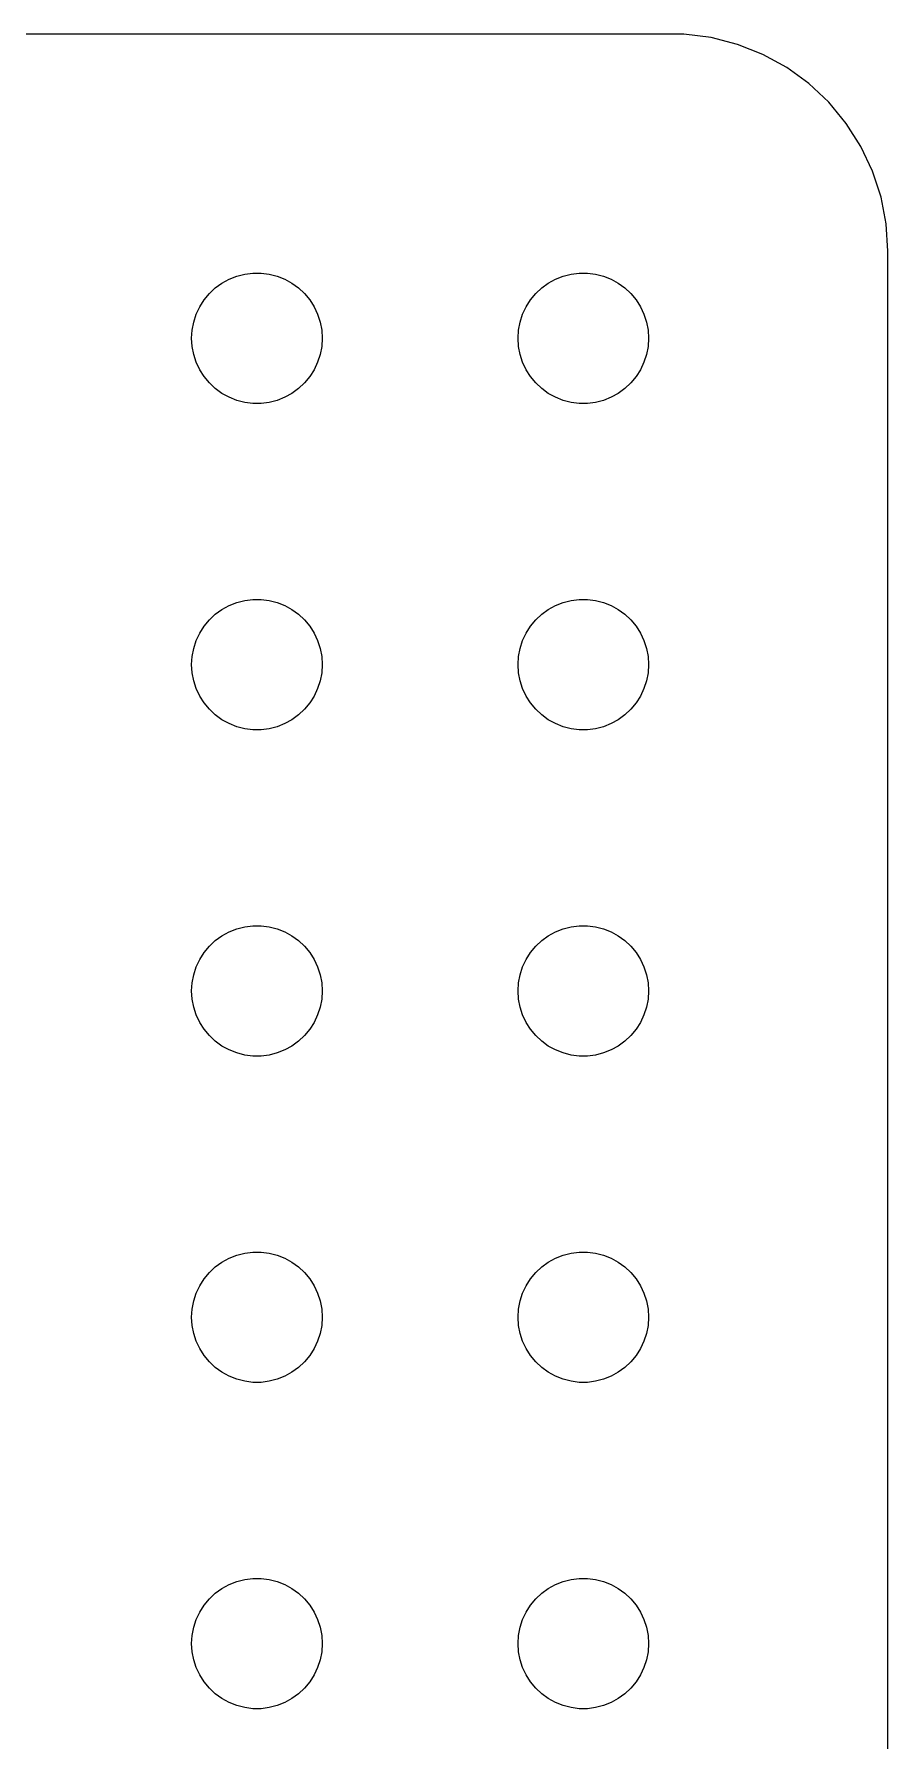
# Model space of a CAD drawing. Header units: metres. Extents: x -37 to 37, y 47 to 121.
# Drawn here: x 17.38 to 37, y 81.76 to 120.99 of the extents above; entities that cross this region are included whole.
import ezdxf

# ---------------------------------------------------------------- set-up
doc = ezdxf.new("R2010")
doc.units = ezdxf.units.M

msp = doc.modelspace()

# ---------------------------------------------------------------- linework, layer by layer
for p, q in [((32.3139, 120.99), (-32.3139, 120.99)), ((32.9369, 120.911), (32.3139, 120.99)), ((33.5451, 120.755), (32.9369, 120.911)), ((34.1289, 120.524), (33.5451, 120.755)), ((34.6791, 120.222), (34.1289, 120.524)), ((35.1871, 119.853), (34.6791, 120.222)), ((35.6448, 119.423), (35.1871, 119.853)), ((36.0451, 118.939), (35.6448, 119.423)), ((36.3815, 118.409), (36.0451, 118.939)), ((36.6489, 117.841), (36.3815, 118.409)), ((36.8429, 117.243), (36.6489, 117.841)), ((36.9606, 116.627), (36.8429, 117.243)), ((37, 116), (36.9606, 116.627)), ((37, 52), (37, 116)), ((21.6963, 115.266), (21.8613, 115.357)), ((21.8613, 115.357), (22.0365, 115.427)), ((22.0365, 115.427), (22.2189, 115.473)), ((22.2189, 115.473), (22.4058, 115.497)), ((22.4058, 115.497), (22.5942, 115.497)), ((22.5942, 115.497), (22.7811, 115.473)), ((22.7811, 115.473), (22.9635, 115.427)), ((22.9635, 115.427), (23.1387, 115.357)), ((23.1387, 115.357), (23.3037, 115.266)), ((29.1963, 115.266), (29.3613, 115.357)), ((29.3613, 115.357), (29.5365, 115.427)), ((29.5365, 115.427), (29.7189, 115.473)), ((29.7189, 115.473), (29.9058, 115.497)), ((29.9058, 115.497), (30.0942, 115.497)), ((30.0942, 115.497), (30.2811, 115.473)), ((30.2811, 115.473), (30.4635, 115.427)), ((30.4635, 115.427), (30.6387, 115.357)), ((30.6387, 115.357), (30.8037, 115.266)), ((21.2865, 114.882), (21.4065, 115.027)), ((21.4065, 115.027), (21.5439, 115.156)), ((21.5439, 115.156), (21.6963, 115.266)), ((23.3037, 115.266), (23.4561, 115.156)), ((23.4561, 115.156), (23.5934, 115.027)), ((23.5934, 115.027), (23.7135, 114.882)), ((28.7865, 114.882), (28.9065, 115.027)), ((28.9065, 115.027), (29.0439, 115.156)), ((29.0439, 115.156), (29.1963, 115.266)), ((30.8037, 115.266), (30.9561, 115.156)), ((30.9561, 115.156), (31.0934, 115.027)), ((31.0934, 115.027), (31.2135, 114.882)), ((21.0471, 114.373), (21.1053, 114.552)), ((21.1053, 114.552), (21.1855, 114.723)), ((21.1855, 114.723), (21.2865, 114.882)), ((23.7135, 114.882), (23.8145, 114.723)), ((23.8145, 114.723), (23.8947, 114.552)), ((23.8947, 114.552), (23.9529, 114.373)), ((28.5471, 114.373), (28.6053, 114.552)), ((28.6053, 114.552), (28.6855, 114.723)), ((28.6855, 114.723), (28.7865, 114.882)), ((31.2135, 114.882), (31.3145, 114.723)), ((31.3145, 114.723), (31.3947, 114.552)), ((31.3947, 114.552), (31.4529, 114.373)), ((21, 114), (21.0118, 114.188)), ((21.0118, 114.188), (21.0471, 114.373)), ((23.9529, 114.373), (23.9882, 114.188)), ((23.9882, 114.188), (24, 114)), ((28.5, 114), (28.5118, 114.188)), ((28.5118, 114.188), (28.5471, 114.373)), ((31.4529, 114.373), (31.4882, 114.188)), ((31.4882, 114.188), (31.5, 114)), ((21.0118, 113.812), (21, 114)), ((21.0471, 113.627), (21.0118, 113.812)), ((23.9882, 113.812), (23.9529, 113.627)), ((24, 114), (23.9882, 113.812)), ((28.5118, 113.812), (28.5, 114)), ((28.5471, 113.627), (28.5118, 113.812)), ((31.4882, 113.812), (31.4529, 113.627)), ((31.5, 114), (31.4882, 113.812)), ((21.1053, 113.448), (21.0471, 113.627)), ((21.1855, 113.277), (21.1053, 113.448)), ((23.8947, 113.448), (23.8145, 113.277)), ((23.9529, 113.627), (23.8947, 113.448)), ((28.6053, 113.448), (28.5471, 113.627)), ((28.6855, 113.277), (28.6053, 113.448)), ((31.3947, 113.448), (31.3145, 113.277)), ((31.4529, 113.627), (31.3947, 113.448)), ((21.2865, 113.118), (21.1855, 113.277)), ((21.4065, 112.973), (21.2865, 113.118)), ((23.7135, 113.118), (23.5934, 112.973)), ((23.8145, 113.277), (23.7135, 113.118)), ((28.7865, 113.118), (28.6855, 113.277)), ((28.9065, 112.973), (28.7865, 113.118)), ((31.2135, 113.118), (31.0934, 112.973)), ((31.3145, 113.277), (31.2135, 113.118)), ((21.5439, 112.844), (21.4065, 112.973)), ((21.6963, 112.734), (21.5439, 112.844)), ((21.8613, 112.643), (21.6963, 112.734)), ((22.0365, 112.573), (21.8613, 112.643)), ((23.1387, 112.643), (22.9635, 112.573)), ((23.3037, 112.734), (23.1387, 112.643)), ((23.4561, 112.844), (23.3037, 112.734)), ((23.5934, 112.973), (23.4561, 112.844)), ((29.0439, 112.844), (28.9065, 112.973)), ((29.1963, 112.734), (29.0439, 112.844)), ((29.3613, 112.643), (29.1963, 112.734)), ((29.5365, 112.573), (29.3613, 112.643)), ((30.6387, 112.643), (30.4635, 112.573)), ((30.8037, 112.734), (30.6387, 112.643)), ((30.9561, 112.844), (30.8037, 112.734)), ((31.0934, 112.973), (30.9561, 112.844)), ((22.2189, 112.527), (22.0365, 112.573)), ((22.4058, 112.503), (22.2189, 112.527)), ((22.5942, 112.503), (22.4058, 112.503)), ((22.7811, 112.527), (22.5942, 112.503)), ((22.9635, 112.573), (22.7811, 112.527)), ((29.7189, 112.527), (29.5365, 112.573)), ((29.9058, 112.503), (29.7189, 112.527)), ((30.0942, 112.503), (29.9058, 112.503)), ((30.2811, 112.527), (30.0942, 112.503)), ((30.4635, 112.573), (30.2811, 112.527)), ((21.8613, 107.857), (22.0365, 107.927)), ((22.0365, 107.927), (22.2189, 107.973)), ((22.2189, 107.973), (22.4058, 107.997)), ((22.4058, 107.997), (22.5942, 107.997)), ((22.5942, 107.997), (22.7811, 107.973)), ((22.7811, 107.973), (22.9635, 107.927)), ((22.9635, 107.927), (23.1387, 107.857)), ((29.3613, 107.857), (29.5365, 107.927)), ((29.5365, 107.927), (29.7189, 107.973)), ((29.7189, 107.973), (29.9058, 107.997)), ((29.9058, 107.997), (30.0942, 107.997)), ((30.0942, 107.997), (30.2811, 107.973)), ((30.2811, 107.973), (30.4635, 107.927)), ((30.4635, 107.927), (30.6387, 107.857)), ((21.2865, 107.382), (21.4065, 107.527)), ((21.4065, 107.527), (21.5439, 107.656)), ((21.5439, 107.656), (21.6963, 107.766)), ((21.6963, 107.766), (21.8613, 107.857)), ((23.1387, 107.857), (23.3037, 107.766)), ((23.3037, 107.766), (23.4561, 107.656)), ((23.4561, 107.656), (23.5934, 107.527)), ((23.5934, 107.527), (23.7135, 107.382)), ((28.7865, 107.382), (28.9065, 107.527)), ((28.9065, 107.527), (29.0439, 107.656)), ((29.0439, 107.656), (29.1963, 107.766)), ((29.1963, 107.766), (29.3613, 107.857)), ((30.6387, 107.857), (30.8037, 107.766)), ((30.8037, 107.766), (30.9561, 107.656)), ((30.9561, 107.656), (31.0934, 107.527)), ((31.0934, 107.527), (31.2135, 107.382)), ((21.1053, 107.052), (21.1855, 107.223)), ((21.1855, 107.223), (21.2865, 107.382)), ((23.7135, 107.382), (23.8145, 107.223)), ((23.8145, 107.223), (23.8947, 107.052)), ((28.6053, 107.052), (28.6855, 107.223)), ((28.6855, 107.223), (28.7865, 107.382)), ((31.2135, 107.382), (31.3145, 107.223)), ((31.3145, 107.223), (31.3947, 107.052)), ((21.0118, 106.688), (21.0471, 106.873)), ((21.0471, 106.873), (21.1053, 107.052)), ((23.8947, 107.052), (23.9529, 106.873)), ((23.9529, 106.873), (23.9882, 106.688)), ((28.5118, 106.688), (28.5471, 106.873)), ((28.5471, 106.873), (28.6053, 107.052)), ((31.3947, 107.052), (31.4529, 106.873)), ((31.4529, 106.873), (31.4882, 106.688)), ((21, 106.5), (21.0118, 106.688)), ((21.0118, 106.312), (21, 106.5)), ((21.0471, 106.127), (21.0118, 106.312)), ((23.9882, 106.312), (23.9529, 106.127)), ((23.9882, 106.688), (24, 106.5)), ((24, 106.5), (23.9882, 106.312)), ((28.5, 106.5), (28.5118, 106.688)), ((28.5118, 106.312), (28.5, 106.5)), ((28.5471, 106.127), (28.5118, 106.312)), ((31.4882, 106.312), (31.4529, 106.127)), ((31.4882, 106.688), (31.5, 106.5)), ((31.5, 106.5), (31.4882, 106.312)), ((21.1053, 105.948), (21.0471, 106.127)), ((21.1855, 105.777), (21.1053, 105.948)), ((23.8947, 105.948), (23.8145, 105.777)), ((23.9529, 106.127), (23.8947, 105.948)), ((28.6053, 105.948), (28.5471, 106.127)), ((28.6855, 105.777), (28.6053, 105.948)), ((31.3947, 105.948), (31.3145, 105.777)), ((31.4529, 106.127), (31.3947, 105.948)), ((21.2865, 105.618), (21.1855, 105.777)), ((21.4065, 105.473), (21.2865, 105.618)), ((23.7135, 105.618), (23.5934, 105.473)), ((23.8145, 105.777), (23.7135, 105.618)), ((28.7865, 105.618), (28.6855, 105.777)), ((28.9065, 105.473), (28.7865, 105.618)), ((31.2135, 105.618), (31.0934, 105.473)), ((31.3145, 105.777), (31.2135, 105.618)), ((21.5439, 105.344), (21.4065, 105.473)), ((21.6963, 105.234), (21.5439, 105.344)), ((21.8613, 105.143), (21.6963, 105.234)), ((22.0365, 105.073), (21.8613, 105.143)), ((23.1387, 105.143), (22.9635, 105.073)), ((23.3037, 105.234), (23.1387, 105.143)), ((23.4561, 105.344), (23.3037, 105.234)), ((23.5934, 105.473), (23.4561, 105.344)), ((29.0439, 105.344), (28.9065, 105.473)), ((29.1963, 105.234), (29.0439, 105.344)), ((29.3613, 105.143), (29.1963, 105.234)), ((29.5365, 105.073), (29.3613, 105.143)), ((30.6387, 105.143), (30.4635, 105.073)), ((30.8037, 105.234), (30.6387, 105.143)), ((30.9561, 105.344), (30.8037, 105.234)), ((31.0934, 105.473), (30.9561, 105.344)), ((22.2189, 105.027), (22.0365, 105.073)), ((22.4058, 105.003), (22.2189, 105.027)), ((22.5942, 105.003), (22.4058, 105.003)), ((22.7811, 105.027), (22.5942, 105.003)), ((22.9635, 105.073), (22.7811, 105.027)), ((29.7189, 105.027), (29.5365, 105.073)), ((29.9058, 105.003), (29.7189, 105.027)), ((30.0942, 105.003), (29.9058, 105.003)), ((30.2811, 105.027), (30.0942, 105.003)), ((30.4635, 105.073), (30.2811, 105.027)), ((21.8613, 100.357), (22.0365, 100.427)), ((22.0365, 100.427), (22.2189, 100.473)), ((22.2189, 100.473), (22.4058, 100.497)), ((22.4058, 100.497), (22.5942, 100.497)), ((22.5942, 100.497), (22.7811, 100.473)), ((22.7811, 100.473), (22.9635, 100.427)), ((22.9635, 100.427), (23.1387, 100.357)), ((29.3613, 100.357), (29.5365, 100.427)), ((29.5365, 100.427), (29.7189, 100.473)), ((29.7189, 100.473), (29.9058, 100.497)), ((29.9058, 100.497), (30.0942, 100.497)), ((30.0942, 100.497), (30.2811, 100.473)), ((30.2811, 100.473), (30.4635, 100.427)), ((30.4635, 100.427), (30.6387, 100.357)), ((21.4065, 100.027), (21.5439, 100.156)), ((21.5439, 100.156), (21.6963, 100.266)), ((21.6963, 100.266), (21.8613, 100.357)), ((23.1387, 100.357), (23.3037, 100.266)), ((23.3037, 100.266), (23.4561, 100.156)), ((23.4561, 100.156), (23.5934, 100.027)), ((28.9065, 100.027), (29.0439, 100.156)), ((29.0439, 100.156), (29.1963, 100.266)), ((29.1963, 100.266), (29.3613, 100.357)), ((30.6387, 100.357), (30.8037, 100.266)), ((30.8037, 100.266), (30.9561, 100.156)), ((30.9561, 100.156), (31.0934, 100.027)), ((21.1053, 99.5522), (21.1855, 99.7226)), ((21.1855, 99.7226), (21.2865, 99.8817)), ((21.2865, 99.8817), (21.4065, 100.027)), ((23.5934, 100.027), (23.7135, 99.8817)), ((23.7135, 99.8817), (23.8145, 99.7226)), ((23.8145, 99.7226), (23.8947, 99.5522)), ((28.6053, 99.5522), (28.6855, 99.7226)), ((28.6855, 99.7226), (28.7865, 99.8817)), ((28.7865, 99.8817), (28.9065, 100.027)), ((31.0934, 100.027), (31.2135, 99.8817)), ((31.2135, 99.8817), (31.3145, 99.7226)), ((31.3145, 99.7226), (31.3947, 99.5522)), ((21.0118, 99.188), (21.0471, 99.373)), ((21.0471, 99.373), (21.1053, 99.5522)), ((23.8947, 99.5522), (23.9529, 99.373)), ((23.9529, 99.373), (23.9882, 99.188)), ((28.5118, 99.188), (28.5471, 99.373)), ((28.5471, 99.373), (28.6053, 99.5522)), ((31.3947, 99.5522), (31.4529, 99.373)), ((31.4529, 99.373), (31.4882, 99.188)), ((21, 99), (21.0118, 99.188)), ((21.0118, 98.812), (21, 99)), ((23.9882, 99.188), (24, 99)), ((24, 99), (23.9882, 98.812)), ((28.5, 99), (28.5118, 99.188)), ((28.5118, 98.812), (28.5, 99)), ((31.4882, 99.188), (31.5, 99)), ((31.5, 99), (31.4882, 98.812)), ((21.0471, 98.627), (21.0118, 98.812)), ((21.1053, 98.4478), (21.0471, 98.627)), ((23.9529, 98.627), (23.8947, 98.4478)), ((23.9882, 98.812), (23.9529, 98.627)), ((28.5471, 98.627), (28.5118, 98.812)), ((28.6053, 98.4478), (28.5471, 98.627)), ((31.4529, 98.627), (31.3947, 98.4478)), ((31.4882, 98.812), (31.4529, 98.627)), ((21.1855, 98.2774), (21.1053, 98.4478)), ((21.2865, 98.1183), (21.1855, 98.2774)), ((21.4065, 97.9732), (21.2865, 98.1183)), ((23.7135, 98.1183), (23.5934, 97.9732)), ((23.8145, 98.2774), (23.7135, 98.1183)), ((23.8947, 98.4478), (23.8145, 98.2774)), ((28.6855, 98.2774), (28.6053, 98.4478)), ((28.7865, 98.1183), (28.6855, 98.2774)), ((28.9065, 97.9732), (28.7865, 98.1183)), ((31.2135, 98.1183), (31.0934, 97.9732)), ((31.3145, 98.2774), (31.2135, 98.1183)), ((31.3947, 98.4478), (31.3145, 98.2774)), ((21.5439, 97.8442), (21.4065, 97.9732)), ((21.6963, 97.7335), (21.5439, 97.8442)), ((21.8613, 97.6427), (21.6963, 97.7335)), ((23.3037, 97.7335), (23.1387, 97.6427)), ((23.4561, 97.8442), (23.3037, 97.7335)), ((23.5934, 97.9732), (23.4561, 97.8442)), ((29.0439, 97.8442), (28.9065, 97.9732)), ((29.1963, 97.7335), (29.0439, 97.8442)), ((29.3613, 97.6427), (29.1963, 97.7335)), ((30.8037, 97.7335), (30.6387, 97.6427)), ((30.9561, 97.8442), (30.8037, 97.7335)), ((31.0934, 97.9732), (30.9561, 97.8442)), ((22.0365, 97.5734), (21.8613, 97.6427)), ((22.2189, 97.5266), (22.0365, 97.5734)), ((22.4058, 97.5029), (22.2189, 97.5266)), ((22.5942, 97.5029), (22.4058, 97.5029)), ((22.7811, 97.5266), (22.5942, 97.5029)), ((22.9635, 97.5734), (22.7811, 97.5266)), ((23.1387, 97.6427), (22.9635, 97.5734)), ((29.5365, 97.5734), (29.3613, 97.6427)), ((29.7189, 97.5266), (29.5365, 97.5734)), ((29.9058, 97.5029), (29.7189, 97.5266)), ((30.0942, 97.5029), (29.9058, 97.5029)), ((30.2811, 97.5266), (30.0942, 97.5029)), ((30.4635, 97.5734), (30.2811, 97.5266)), ((30.6387, 97.6427), (30.4635, 97.5734)), ((22.0365, 92.9266), (22.2189, 92.9734)), ((22.2189, 92.9734), (22.4058, 92.997)), ((22.4058, 92.997), (22.5942, 92.997)), ((22.5942, 92.997), (22.7811, 92.9734)), ((22.7811, 92.9734), (22.9635, 92.9266)), ((29.5365, 92.9266), (29.7189, 92.9734)), ((29.7189, 92.9734), (29.9058, 92.997)), ((29.9058, 92.997), (30.0942, 92.997)), ((30.0942, 92.997), (30.2811, 92.9734)), ((30.2811, 92.9734), (30.4635, 92.9266)), ((21.4065, 92.5268), (21.5439, 92.6558)), ((21.5439, 92.6558), (21.6963, 92.7665)), ((21.6963, 92.7665), (21.8613, 92.8572)), ((21.8613, 92.8572), (22.0365, 92.9266)), ((22.9635, 92.9266), (23.1387, 92.8572)), ((23.1387, 92.8572), (23.3037, 92.7665)), ((23.3037, 92.7665), (23.4561, 92.6558)), ((23.4561, 92.6558), (23.5934, 92.5268)), ((28.9065, 92.5268), (29.0439, 92.6558)), ((29.0439, 92.6558), (29.1963, 92.7665)), ((29.1963, 92.7665), (29.3613, 92.8572)), ((29.3613, 92.8572), (29.5365, 92.9266)), ((30.4635, 92.9266), (30.6387, 92.8572)), ((30.6387, 92.8572), (30.8037, 92.7665)), ((30.8037, 92.7665), (30.9561, 92.6558)), ((30.9561, 92.6558), (31.0934, 92.5268)), ((21.1053, 92.0522), (21.1855, 92.2226)), ((21.1855, 92.2226), (21.2865, 92.3817)), ((21.2865, 92.3817), (21.4065, 92.5268)), ((23.5934, 92.5268), (23.7135, 92.3817)), ((23.7135, 92.3817), (23.8145, 92.2226)), ((23.8145, 92.2226), (23.8947, 92.0522)), ((28.6053, 92.0522), (28.6855, 92.2226)), ((28.6855, 92.2226), (28.7865, 92.3817)), ((28.7865, 92.3817), (28.9065, 92.5268)), ((31.0934, 92.5268), (31.2135, 92.3817)), ((31.2135, 92.3817), (31.3145, 92.2226)), ((31.3145, 92.2226), (31.3947, 92.0522)), ((21.0118, 91.688), (21.0471, 91.873)), ((21.0471, 91.873), (21.1053, 92.0522)), ((23.8947, 92.0522), (23.9529, 91.873)), ((23.9529, 91.873), (23.9882, 91.688)), ((28.5118, 91.688), (28.5471, 91.873)), ((28.5471, 91.873), (28.6053, 92.0522)), ((31.3947, 92.0522), (31.4529, 91.873)), ((31.4529, 91.873), (31.4882, 91.688)), ((21, 91.5), (21.0118, 91.688)), ((21.0118, 91.312), (21, 91.5)), ((23.9882, 91.688), (24, 91.5)), ((24, 91.5), (23.9882, 91.312)), ((28.5, 91.5), (28.5118, 91.688)), ((28.5118, 91.312), (28.5, 91.5)), ((31.4882, 91.688), (31.5, 91.5)), ((31.5, 91.5), (31.4882, 91.312)), ((21.0471, 91.127), (21.0118, 91.312)), ((21.1053, 90.9478), (21.0471, 91.127)), ((23.9529, 91.127), (23.8947, 90.9478)), ((23.9882, 91.312), (23.9529, 91.127)), ((28.5471, 91.127), (28.5118, 91.312)), ((28.6053, 90.9478), (28.5471, 91.127)), ((31.4529, 91.127), (31.3947, 90.9478)), ((31.4882, 91.312), (31.4529, 91.127)), ((21.1855, 90.7774), (21.1053, 90.9478)), ((21.2865, 90.6183), (21.1855, 90.7774)), ((21.4065, 90.4732), (21.2865, 90.6183)), ((23.7135, 90.6183), (23.5934, 90.4732)), ((23.8145, 90.7774), (23.7135, 90.6183)), ((23.8947, 90.9478), (23.8145, 90.7774)), ((28.6855, 90.7774), (28.6053, 90.9478)), ((28.7865, 90.6183), (28.6855, 90.7774)), ((28.9065, 90.4732), (28.7865, 90.6183)), ((31.2135, 90.6183), (31.0934, 90.4732)), ((31.3145, 90.7774), (31.2135, 90.6183)), ((31.3947, 90.9478), (31.3145, 90.7774)), ((21.5439, 90.3442), (21.4065, 90.4732)), ((21.6963, 90.2335), (21.5439, 90.3442)), ((21.8613, 90.1427), (21.6963, 90.2335)), ((23.3037, 90.2335), (23.1387, 90.1427)), ((23.4561, 90.3442), (23.3037, 90.2335)), ((23.5934, 90.4732), (23.4561, 90.3442)), ((29.0439, 90.3442), (28.9065, 90.4732)), ((29.1963, 90.2335), (29.0439, 90.3442)), ((29.3613, 90.1427), (29.1963, 90.2335)), ((30.8037, 90.2335), (30.6387, 90.1427)), ((30.9561, 90.3442), (30.8037, 90.2335)), ((31.0934, 90.4732), (30.9561, 90.3442)), ((22.0365, 90.0734), (21.8613, 90.1427)), ((22.2189, 90.0266), (22.0365, 90.0734)), ((22.4058, 90.0029), (22.2189, 90.0266)), ((22.5942, 90.0029), (22.4058, 90.0029)), ((22.7811, 90.0266), (22.5942, 90.0029)), ((22.9635, 90.0734), (22.7811, 90.0266)), ((23.1387, 90.1427), (22.9635, 90.0734)), ((29.5365, 90.0734), (29.3613, 90.1427)), ((29.7189, 90.0266), (29.5365, 90.0734)), ((29.9058, 90.0029), (29.7189, 90.0266)), ((30.0942, 90.0029), (29.9058, 90.0029)), ((30.2811, 90.0266), (30.0942, 90.0029)), ((30.4635, 90.0734), (30.2811, 90.0266)), ((30.6387, 90.1427), (30.4635, 90.0734)), ((21.4065, 85.0268), (21.5439, 85.1558)), ((21.5439, 85.1558), (21.6963, 85.2665)), ((21.6963, 85.2665), (21.8613, 85.3572)), ((21.8613, 85.3572), (22.0365, 85.4266)), ((22.0365, 85.4266), (22.2189, 85.4734)), ((22.2189, 85.4734), (22.4058, 85.497)), ((22.4058, 85.497), (22.5942, 85.497)), ((22.5942, 85.497), (22.7811, 85.4734)), ((22.7811, 85.4734), (22.9635, 85.4266)), ((22.9635, 85.4266), (23.1387, 85.3572)), ((23.1387, 85.3572), (23.3037, 85.2665)), ((23.3037, 85.2665), (23.4561, 85.1558)), ((23.4561, 85.1558), (23.5934, 85.0268)), ((28.9065, 85.0268), (29.0439, 85.1558)), ((29.0439, 85.1558), (29.1963, 85.2665)), ((29.1963, 85.2665), (29.3613, 85.3572)), ((29.3613, 85.3572), (29.5365, 85.4266)), ((29.5365, 85.4266), (29.7189, 85.4734)), ((29.7189, 85.4734), (29.9058, 85.497)), ((29.9058, 85.497), (30.0942, 85.497)), ((30.0942, 85.497), (30.2811, 85.4734)), ((30.2811, 85.4734), (30.4635, 85.4266)), ((30.4635, 85.4266), (30.6387, 85.3572)), ((30.6387, 85.3572), (30.8037, 85.2665)), ((30.8037, 85.2665), (30.9561, 85.1558)), ((30.9561, 85.1558), (31.0934, 85.0268)), ((21.1855, 84.7226), (21.2865, 84.8817)), ((21.2865, 84.8817), (21.4065, 85.0268)), ((23.5934, 85.0268), (23.7135, 84.8817)), ((23.7135, 84.8817), (23.8145, 84.7226)), ((28.6855, 84.7226), (28.7865, 84.8817)), ((28.7865, 84.8817), (28.9065, 85.0268)), ((31.0934, 85.0268), (31.2135, 84.8817)), ((31.2135, 84.8817), (31.3145, 84.7226)), ((21.0118, 84.188), (21.0471, 84.373)), ((21.0471, 84.373), (21.1053, 84.5522)), ((21.1053, 84.5522), (21.1855, 84.7226)), ((23.8145, 84.7226), (23.8947, 84.5522)), ((23.8947, 84.5522), (23.9529, 84.373)), ((23.9529, 84.373), (23.9882, 84.188)), ((28.5118, 84.188), (28.5471, 84.373)), ((28.5471, 84.373), (28.6053, 84.5522)), ((28.6053, 84.5522), (28.6855, 84.7226)), ((31.3145, 84.7226), (31.3947, 84.5522)), ((31.3947, 84.5522), (31.4529, 84.373)), ((31.4529, 84.373), (31.4882, 84.188)), ((21, 84), (21.0118, 84.188)), ((21.0118, 83.812), (21, 84)), ((23.9882, 84.188), (24, 84)), ((24, 84), (23.9882, 83.812)), ((28.5, 84), (28.5118, 84.188)), ((28.5118, 83.812), (28.5, 84)), ((31.4882, 84.188), (31.5, 84)), ((31.5, 84), (31.4882, 83.812)), ((21.0471, 83.627), (21.0118, 83.812)), ((21.1053, 83.4478), (21.0471, 83.627)), ((23.9529, 83.627), (23.8947, 83.4478)), ((23.9882, 83.812), (23.9529, 83.627)), ((28.5471, 83.627), (28.5118, 83.812)), ((28.6053, 83.4478), (28.5471, 83.627)), ((31.4529, 83.627), (31.3947, 83.4478)), ((31.4882, 83.812), (31.4529, 83.627)), ((21.1855, 83.2774), (21.1053, 83.4478)), ((21.2865, 83.1183), (21.1855, 83.2774)), ((23.8145, 83.2774), (23.7135, 83.1183)), ((23.8947, 83.4478), (23.8145, 83.2774)), ((28.6855, 83.2774), (28.6053, 83.4478)), ((28.7865, 83.1183), (28.6855, 83.2774)), ((31.3145, 83.2774), (31.2135, 83.1183)), ((31.3947, 83.4478), (31.3145, 83.2774)), ((21.4065, 82.9732), (21.2865, 83.1183)), ((21.5439, 82.8442), (21.4065, 82.9732)), ((21.6963, 82.7335), (21.5439, 82.8442)), ((23.4561, 82.8442), (23.3037, 82.7335)), ((23.5934, 82.9732), (23.4561, 82.8442)), ((23.7135, 83.1183), (23.5934, 82.9732)), ((28.9065, 82.9732), (28.7865, 83.1183)), ((29.0439, 82.8442), (28.9065, 82.9732)), ((29.1963, 82.7335), (29.0439, 82.8442)), ((30.9561, 82.8442), (30.8037, 82.7335)), ((31.0934, 82.9732), (30.9561, 82.8442)), ((31.2135, 83.1183), (31.0934, 82.9732)), ((21.8613, 82.6428), (21.6963, 82.7335)), ((22.0365, 82.5734), (21.8613, 82.6428)), ((22.2189, 82.5266), (22.0365, 82.5734)), ((22.4058, 82.503), (22.2189, 82.5266)), ((22.5942, 82.503), (22.4058, 82.503)), ((22.7811, 82.5266), (22.5942, 82.503)), ((22.9635, 82.5734), (22.7811, 82.5266)), ((23.1387, 82.6428), (22.9635, 82.5734)), ((23.3037, 82.7335), (23.1387, 82.6428)), ((29.3613, 82.6428), (29.1963, 82.7335)), ((29.5365, 82.5734), (29.3613, 82.6428)), ((29.7189, 82.5266), (29.5365, 82.5734)), ((29.9058, 82.503), (29.7189, 82.5266)), ((30.0942, 82.503), (29.9058, 82.503)), ((30.2811, 82.5266), (30.0942, 82.503)), ((30.4635, 82.5734), (30.2811, 82.5266)), ((30.6387, 82.6428), (30.4635, 82.5734)), ((30.8037, 82.7335), (30.6387, 82.6428))]:
    msp.add_line(p, q)

doc.saveas('drawing.dxf')
